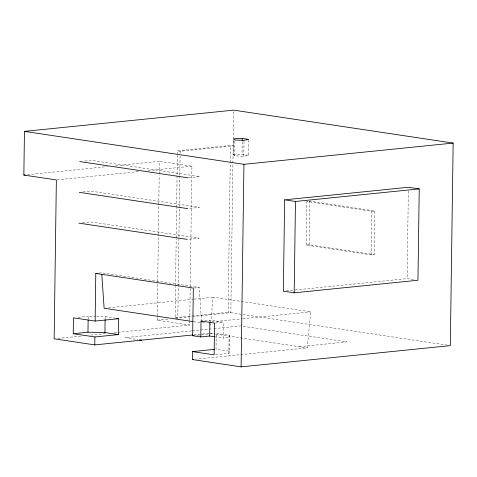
<?xml version="1.0" encoding="UTF-8"?>
<svg xmlns="http://www.w3.org/2000/svg" width="477" height="477" viewBox="0 0 477 477"><rect width="100%" height="100%" fill="white"/><g stroke="black" fill="none" stroke-linecap="round" stroke-linejoin="round"><path stroke-width="0.36" stroke-dasharray="2.38 1.79" d="M88.138 319.214L88.179 316.329L95.555 316.466M105.119 318.815L105.149 316.65L96.294 316.484M189.757 320.592L189.691 325.046L157.177 320.162L157.708 282.301M157.72 281.555L158.37 234.785M158.382 234.04L159.199 175.393M159.223 173.908L159.396 161.304L115.696 165.74M179.793 175.84L177.808 318.07L175.095 317.664L175.53 286.385M175.542 285.645L176.198 238.727M176.21 237.987L176.627 208.199M176.633 207.453L177.361 155.329M177.372 154.584L177.426 150.857L230.463 145.473L233.175 145.879L180.133 151.269L177.426 150.857M179.799 175.095L180.091 154.244M180.103 153.499L180.133 151.269M189.768 319.846L190.222 287.184M190.234 286.444L191.915 166.181L159.396 161.304M209.838 321.593L209.856 320.15L203.965 320.747M229.789 335.355L229.568 351.239L216.021 349.206L216.242 333.322L229.789 335.355L229.079 337.472L223.182 338.068L223.409 322.184L209.856 320.15M447.378 345.181L228.137 312.28L230.218 163.349M230.224 162.603L230.463 145.473M215.598 354.703L228.859 353.356L229.079 337.472M233.259 139.922L230.844 312.685L192.541 316.573M233.271 139.177L233.664 110.885M248.69 140.101L248.481 155.269L243.795 156.247L234.434 155.884L233.336 154.679L233.539 140.232M234.434 155.884L234.648 140.715M248.481 155.269L242.018 154.298L242.197 141.299M243.795 156.247L244.003 141.085M306.234 245.065L306.842 201.455L309.788 201.157L374.815 210.995L374.207 254.605L371.261 254.903L306.234 245.065L309.179 244.767L374.207 254.605M309.179 244.767L309.788 201.157M371.261 254.903L371.869 211.293L306.842 201.455M413.625 279.6L407.119 278.622L408.342 190.991M210.482 325.147L210.625 323.674M210.697 322.941L213.159 297.195L310.7 311.833L307.254 347.876L196.739 359.098M228.859 353.356L229.568 351.239M84.858 161.035L91.489 160.361L199.869 176.627L188.087 177.82M27.553 174.689L107.546 166.568M57.103 179.871L138.58 171.595M148.21 170.617L191.915 166.181M82.956 191.963L91.059 191.14L199.44 207.406L188.391 208.527M82.527 222.741L90.63 221.918L199.01 238.184L187.962 239.305M371.869 211.293L374.815 210.995M98.733 273.118L101.684 272.82L199.225 287.458L201.473 319.948M194.067 287.983L199.225 287.458M108.547 307.814L193.268 299.216M194.002 299.139L213.159 297.195M286.325 290.887L294.476 290.058M295.215 289.98L407.119 278.622M77.864 317.372L88.179 316.329M175.095 317.664L228.137 312.28M157.177 320.162L168.965 318.97M175.596 318.296L191.802 316.65M202.409 322.828L204.621 322.601M211.991 321.856L242.191 318.791M242.93 318.714L310.7 311.833M57.741 338.437L82.521 335.927M90.63 335.098L105.381 333.602M114.23 332.707L117.181 332.403M117.914 332.332L189.691 325.046M215.306 323.007L223.409 322.184M191.736 330.901L125.069 337.668L138.02 339.612M192.475 330.823L213.219 328.719M213.958 328.641L240.623 325.934M194.169 334.812L208.968 333.31M197.09 335.265L214.769 333.471M299.419 346.701L346.88 341.878L242.823 326.262M233.336 154.679L242.018 154.298M193.608 321.689L200.209 322.685M105.149 316.65L115.845 318.254M210.44 333.345L214.835 334.007M215.568 334.115L307.254 347.876M214.513 336.768L223.182 338.068"/><path stroke-width="0.72" d="M192.69 334.967L94.792 344.907L54.145 338.807L56.364 179.942L23.85 175.065L24.458 131.378L233.676 110.139L453.15 143.076L450.324 345.622L241.106 366.861L192.332 359.545L192.446 351.603L214.578 349.355M73.225 333.709L73.446 317.825L95.126 321.075L118.695 318.684L118.475 334.568L94.899 336.959L73.225 333.709L87.959 332.213L104.928 332.535L118.475 334.568M87.959 332.213L88.132 319.936M94.792 344.907L94.899 336.959M95.126 321.075L95.788 273.416L97.26 273.267M104.928 332.535L105.107 319.536M214.513 336.768L209.636 336.035L200.799 336.935L192.666 335.713L193.334 288.054L95.788 273.416M200.799 336.935L201.02 321.051L202.492 320.896M209.636 336.035L209.826 322.315M242.209 140.578L242.238 138.413L233.557 138.789L234.654 139.994L244.015 140.357L248.702 139.379L242.238 138.413M241.106 366.861L243.938 164.315L24.458 131.378M284.638 199.839L283.362 291.185L294.196 292.812L417.959 280.249L419.235 188.904L408.395 187.276L284.638 199.839L295.472 201.467L419.235 188.904M294.196 292.812L295.472 201.467M23.85 175.065L25.329 174.916M243.938 164.315L453.15 143.076M192.666 335.713L194.139 335.564M192.332 359.545L193.805 359.396M79.701 161.56L188.087 177.82M79.271 192.338L187.658 208.604M78.842 223.117L187.222 239.382M201.02 321.051L214.567 323.084L214.125 354.852L192.446 351.603M192.875 321.581L104.129 308.261L101.786 274.293M116.555 318.362L118.695 318.684M139.463 339.827L141.621 340.149"/></g></svg>
